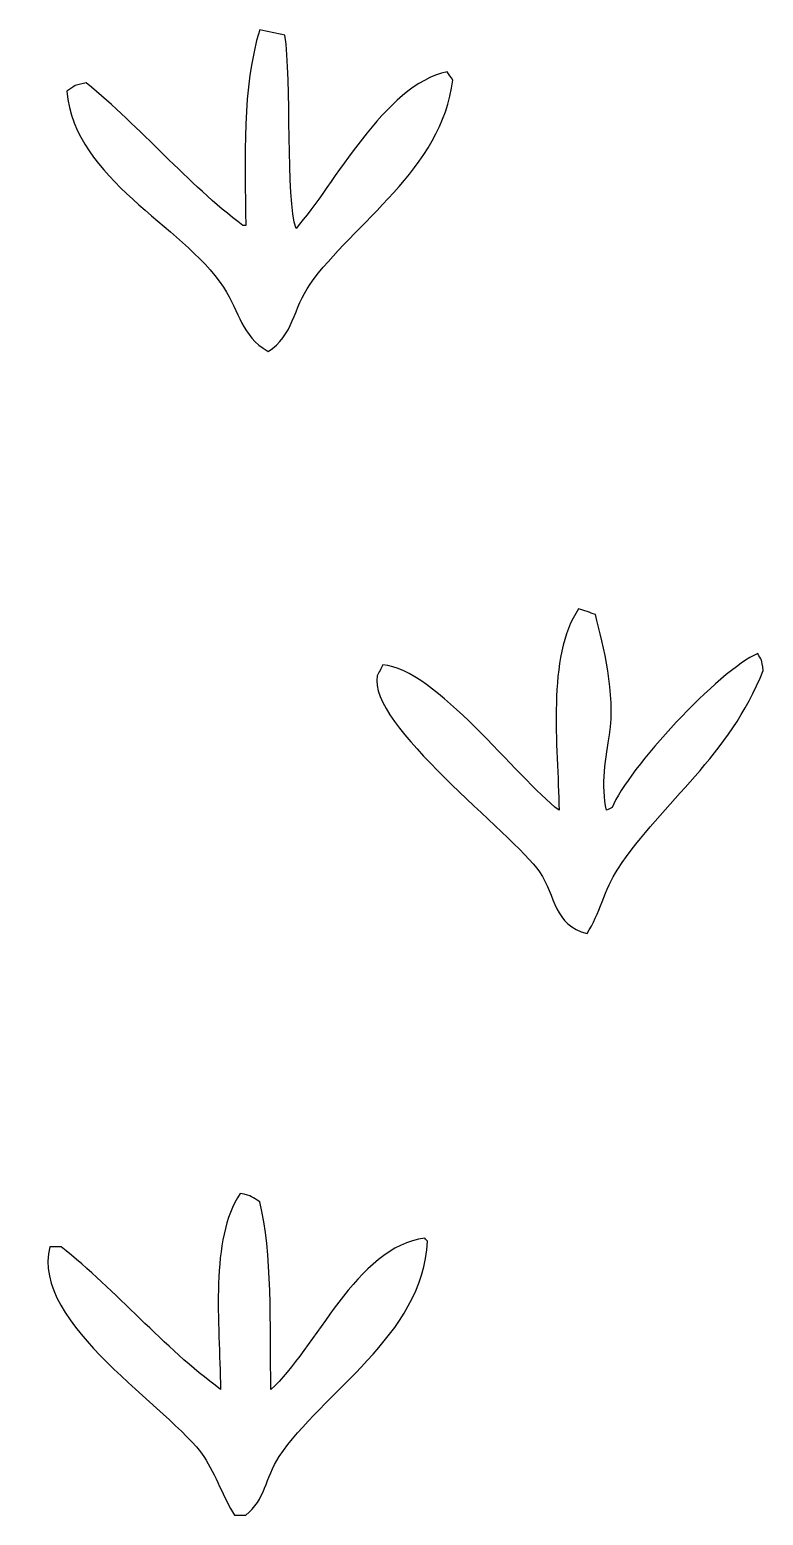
# Model space of a CAD drawing. Header units: centimetres. Extents: x -4.5 to 3.9, y -9.4 to 7.5.
import ezdxf

# ---------------------------------------------------------------- set-up
doc = ezdxf.new("R2010")
doc.units = ezdxf.units.CM
doc.header["$MEASUREMENT"] = 0
doc.layers.add('Camada 1', color=7, linetype='Continuous')

msp = doc.modelspace()

# ---------------------------------------------------------------- linework, layer by layer
at = {"layer": 'Camada 1'}
for points, knots in [([(-1.32165, 4.63169), (-1.51284, 4.36097), (-1.51458, 4.03979), (-1.80168, 3.86366), (-1.80168, 3.86366), (-2.11754, 4.0504), (-2.11376, 4.29673), (-2.3137, 4.59968), (-2.3137, 4.59968), (-2.78752, 5.31765), (-4.00576, 5.81764), (-4.10578, 6.83977), (-4.10578, 6.83977), (-4.07379, 6.8611), (-4.04178, 6.88245), (-4.00979, 6.90377), (-4.00979, 6.90377), (-3.96711, 6.91443), (-3.92444, 6.9251), (-3.88178, 6.93576), (-3.88178, 6.93576), (-3.24985, 6.42051), (-2.73254, 5.79051), (-2.08973, 5.3037), (-2.08973, 5.3037), (-2.07907, 5.3037), (-2.0684, 5.3037), (-2.05774, 5.3037), (-2.05774, 5.3037), (-2.06647, 6.07186), (-2.09968, 6.88596), (-1.89775, 7.54379), (-1.89775, 7.54379), (-1.80176, 7.52246), (-1.70574, 7.50111), (-1.60975, 7.47979), (-1.60975, 7.47979), (-1.52873, 6.98687), (-1.60351, 5.59212), (-1.48174, 5.27171), (-1.48174, 5.27171), (-1.04957, 5.76418), (-0.46566, 6.91641), (0.24633, 7.06376), (0.24633, 7.06376), (0.26766, 7.03177), (0.28901, 6.99976), (0.31033, 6.96777), (0.31033, 6.96777), (0.19399, 5.95286), (-0.83002, 5.32789), (-1.32165, 4.63169)], [0, 0, 0, 0, 0.07142857, 0.07142857, 0.07142857, 0.07142857, 0.14285714, 0.14285714, 0.14285714, 0.14285714, 0.21428571, 0.21428571, 0.21428571, 0.21428571, 0.28571429, 0.28571429, 0.28571429, 0.28571429, 0.35714286, 0.35714286, 0.35714286, 0.35714286, 0.42857143, 0.42857143, 0.42857143, 0.42857143, 0.5, 0.5, 0.5, 0.5, 0.57142857, 0.57142857, 0.57142857, 0.57142857, 0.64285714, 0.64285714, 0.64285714, 0.64285714, 0.71428571, 0.71428571, 0.71428571, 0.71428571, 0.78571429, 0.78571429, 0.78571429, 0.78571429, 0.85714286, 0.85714286, 0.85714286, 0.85714286, 1, 1, 1, 1]), ([(2.19848, -2.05655), (2.0446, -2.2865), (1.98999, -2.57966), (1.84648, -2.79257), (1.84648, -2.79257), (1.46564, -2.70825), (1.48966, -2.36127), (1.30244, -2.08854), (1.30244, -2.08854), (1.00468, -1.65473), (-0.67379, -0.39507), (-0.55361, 0.15155), (-0.55361, 0.15155), (-0.53228, 0.1942), (-0.51093, 0.2369), (-0.48961, 0.27956), (-0.48961, 0.27956), (0.11269, 0.23559), (1.04222, -1.0165), (1.52646, -1.38451), (1.52646, -1.38451), (1.51556, -0.64656), (1.37985, 0.37701), (1.75046, 0.91956), (1.75046, 0.91956), (1.81446, 0.89823), (1.87847, 0.87688), (1.94247, 0.85556), (1.94247, 0.85556), (2.03256, 0.48956), (2.17723, -0.04259), (2.10246, -0.52049), (2.10246, -0.52049), (2.06555, -0.75639), (2.00102, -1.1193), (2.07047, -1.38451), (2.07047, -1.38451), (2.0918, -1.37385), (2.11315, -1.36316), (2.13447, -1.35252), (2.13447, -1.35252), (2.30796, -0.9163), (3.36182, 0.22273), (3.79854, 0.40754), (3.79854, 0.40754), (3.84217, 0.33499), (3.84497, 0.3443), (3.86254, 0.21553), (3.86254, 0.21553), (3.47586, -0.7642), (2.72407, -1.27119), (2.19848, -2.05655)], [0, 0, 0, 0, 0.07142857, 0.07142857, 0.07142857, 0.07142857, 0.14285714, 0.14285714, 0.14285714, 0.14285714, 0.21428571, 0.21428571, 0.21428571, 0.21428571, 0.28571429, 0.28571429, 0.28571429, 0.28571429, 0.35714286, 0.35714286, 0.35714286, 0.35714286, 0.42857143, 0.42857143, 0.42857143, 0.42857143, 0.5, 0.5, 0.5, 0.5, 0.57142857, 0.57142857, 0.57142857, 0.57142857, 0.64285714, 0.64285714, 0.64285714, 0.64285714, 0.71428571, 0.71428571, 0.71428571, 0.71428571, 0.78571429, 0.78571429, 0.78571429, 0.78571429, 0.85714286, 0.85714286, 0.85714286, 0.85714286, 1, 1, 1, 1]), ([(-2.12167, -5.76866), (-1.97911, -5.79258), (-1.98716, -5.80867), (-1.89767, -5.86468), (-1.89767, -5.86468), (-1.74956, -6.43779), (-1.78398, -7.27652), (-1.76966, -8.00876), (-1.76966, -8.00876), (-1.26793, -7.56429), (-0.78403, -6.36625), (-0.0096, -6.28069), (-0.0096, -6.28069), (0.00106, -6.29135), (0.01175, -6.30202), (0.02239, -6.31268), (0.02239, -6.31268), (-0.03145, -7.39927), (-1.19599, -8.04774), (-1.67367, -8.77677), (-1.67367, -8.77677), (-1.83623, -9.02487), (-1.83033, -9.27125), (-2.05769, -9.44879), (-2.05769, -9.44879), (-2.10037, -9.44879), (-2.14304, -9.44879), (-2.1857, -9.44879), (-2.1857, -9.44879), (-2.31564, -9.24734), (-2.39266, -8.99241), (-2.53773, -8.77677), (-2.53773, -8.77677), (-2.9128, -8.21919), (-4.52853, -7.26036), (-4.29779, -6.37668), (-4.29779, -6.37668), (-4.25511, -6.37668), (-4.21244, -6.37668), (-4.16978, -6.37668), (-4.16978, -6.37668), (-3.52422, -6.89018), (-3.01175, -7.51608), (-2.34572, -8.00874), (-2.34572, -8.00874), (-2.35678, -7.23334), (-2.47044, -6.29708), (-2.12167, -5.76866)], [0, 0, 0, 0, 0.07692308, 0.07692308, 0.07692308, 0.07692308, 0.15384615, 0.15384615, 0.15384615, 0.15384615, 0.23076923, 0.23076923, 0.23076923, 0.23076923, 0.30769231, 0.30769231, 0.30769231, 0.30769231, 0.38461538, 0.38461538, 0.38461538, 0.38461538, 0.46153846, 0.46153846, 0.46153846, 0.46153846, 0.53846154, 0.53846154, 0.53846154, 0.53846154, 0.61538462, 0.61538462, 0.61538462, 0.61538462, 0.69230769, 0.69230769, 0.69230769, 0.69230769, 0.76923077, 0.76923077, 0.76923077, 0.76923077, 0.84615385, 0.84615385, 0.84615385, 0.84615385, 1, 1, 1, 1])]:
    msp.add_open_spline(points, degree=3, knots=knots, dxfattribs=at)

doc.saveas('drawing.dxf')
